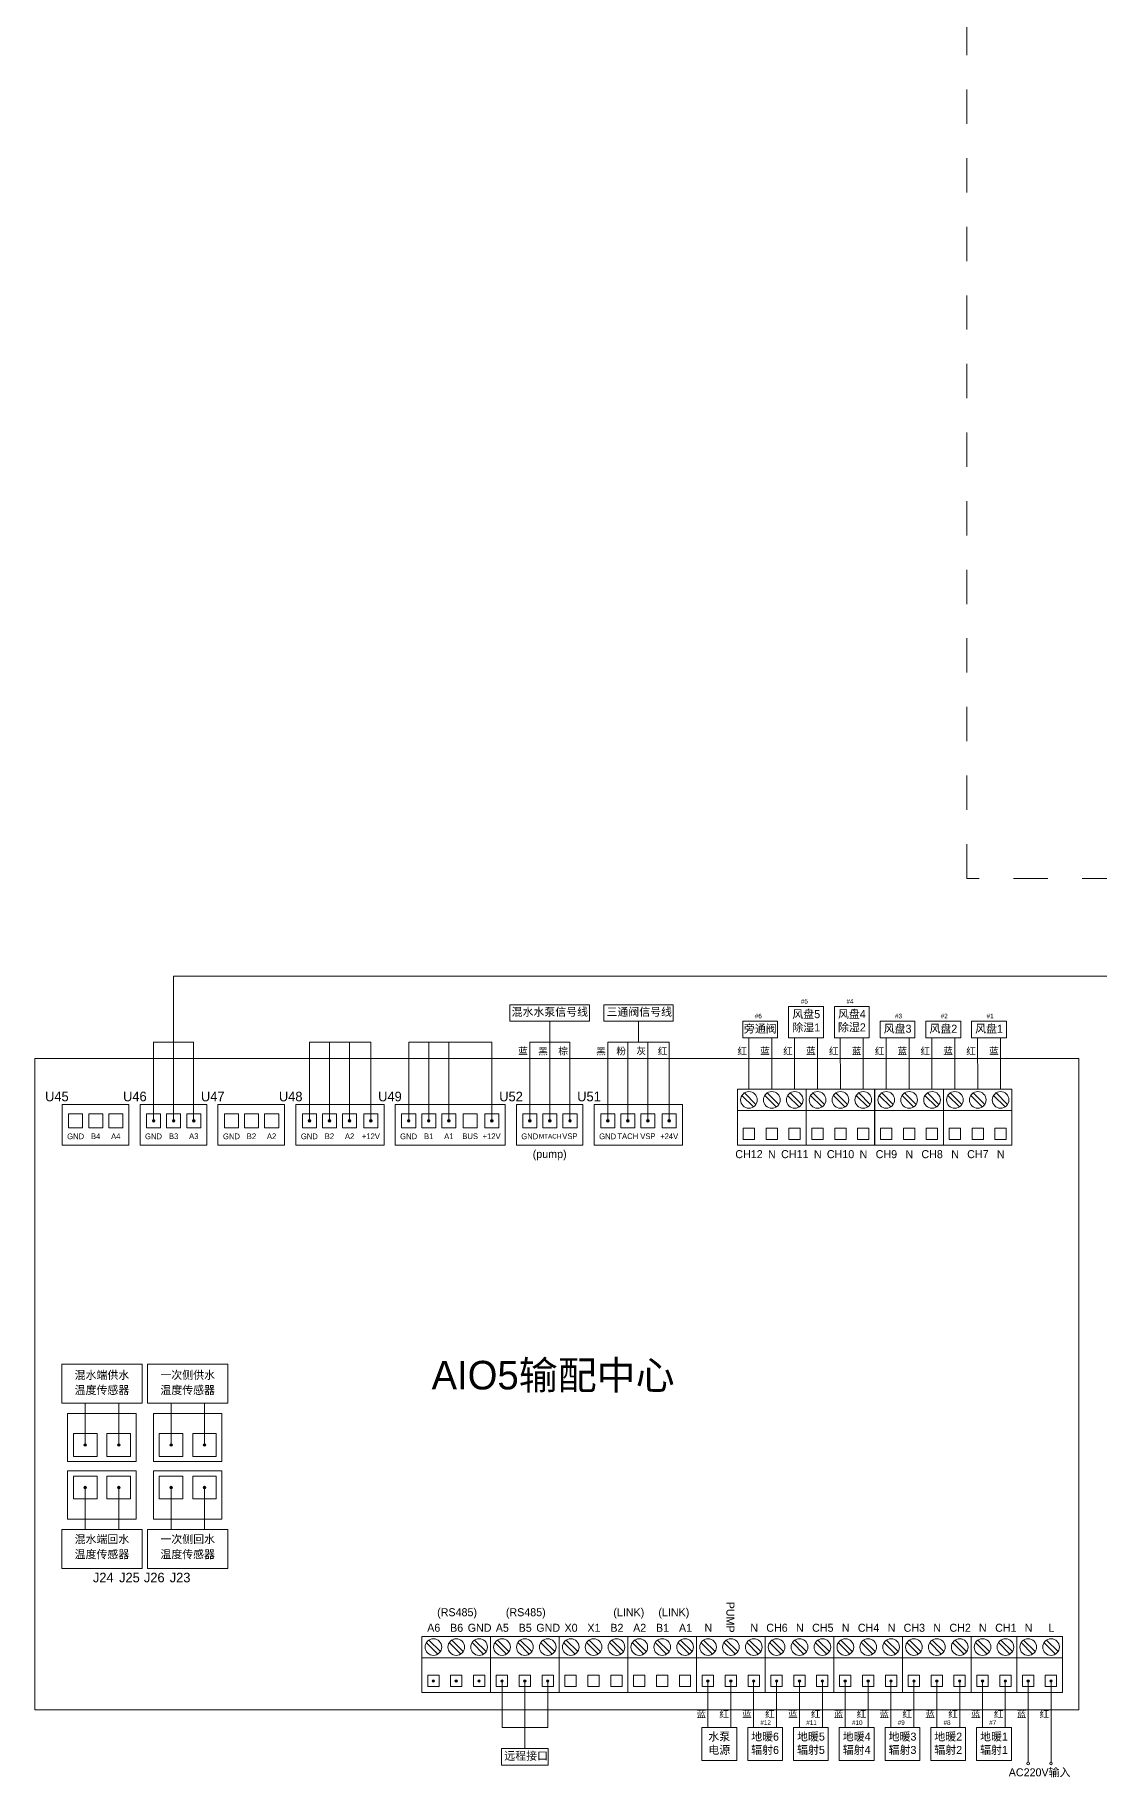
# Model space of a CAD drawing. Header units: millimetres. Extents: x 206 to 1899, y -454 to 296.
# Drawn here: x 1193.7 to 1286.8, y -437.4 to -285 of the extents above; entities that cross this region are included whole.
import ezdxf

# ---------------------------------------------------------------- set-up
doc = ezdxf.new("R2010")
doc.units = ezdxf.units.MM
doc.linetypes.add('HIDDEN', pattern=[0.2, 0.1, -0.1])
doc.layers.add('标注层', color=2, linetype='Continuous', lineweight=15)
doc.layers.add('细实线', color=7, linetype='Continuous', lineweight=15)
doc.styles.add('微软雅黑M', font='思源黑体M_1.ttf', dxfattribs={"height": 1})
doc.styles.add('长仿宋', font='', dxfattribs={"height": 3.5})
doc.styles.get('长仿宋').set_extended_font_data('仿宋_GB2312')

# ---------------------------------------------------------------- blocks, each defined once
blk = doc.blocks.new('端子')
at = {"lineweight": 9}
blk.add_line((-3.99, -4.9), (-3.99, 0), dxfattribs=at)
at = {"layer": '细实线', "lineweight": 9}
for p, q in [((-3.99, 0), (0, 0)), ((0, 0), (0, -4.9)), ((-2.6, -1.54), (-3.61, -0.53)), ((-2.38, -1.33), (-3.39, -0.32)), ((-0.6, -1.54), (-1.61, -0.53)), ((-0.38, -1.33), (-1.39, -0.32)), ((-3.99, -1.87), (0, -1.87)), ((-3.49, -3.4), (-2.5, -3.4)), ((-3.49, -4.39), (-3.49, -3.4)), ((-2.5, -4.39), (-3.49, -4.39)), ((-2.5, -3.4), (-2.5, -4.39)), ((-1.49, -3.4), (-0.5, -3.4)), ((-1.49, -4.39), (-1.49, -3.4)), ((-0.5, -4.39), (-1.49, -4.39)), ((-0.5, -3.4), (-0.5, -4.39)), ((0, -4.9), (-3.99, -4.9))]:
    blk.add_line(p, q, dxfattribs=at)
for centre in [(-2.99, -0.93), (-0.99, -0.93)]:
    blk.add_circle(centre, 0.73, dxfattribs=at)
blk = doc.blocks.new('接线端子3')
at = {"layer": '细实线', "lineweight": 9}
for p, q in [((-6, 0), (0, 0)), ((-6, -1.87), (-6, 0)), ((0, 0), (0, -4.9)), ((-4.6, -1.54), (-5.61, -0.53)), ((-4.38, -1.33), (-5.39, -0.32)), ((-2.6, -1.54), (-3.61, -0.53)), ((-2.38, -1.33), (-3.39, -0.32)), ((-0.6, -1.54), (-1.61, -0.53)), ((-0.38, -1.33), (-1.39, -0.32)), ((-6, -1.87), (0, -1.87)), ((-6, -1.87), (-6, -4.9)), ((-5.49, -3.4), (-4.5, -3.4)), ((-5.49, -4.39), (-5.49, -3.4)), ((-4.5, -4.39), (-5.49, -4.39)), ((-4.5, -3.4), (-4.5, -4.39)), ((-3.49, -3.4), (-2.5, -3.4)), ((-3.49, -4.39), (-3.49, -3.4)), ((-2.5, -4.39), (-3.49, -4.39)), ((-2.5, -3.4), (-2.5, -4.39)), ((-1.49, -3.4), (-0.5, -3.4)), ((-1.49, -4.39), (-1.49, -3.4)), ((-0.5, -4.39), (-1.49, -4.39)), ((-0.5, -3.4), (-0.5, -4.39)), ((0, -4.9), (-6, -4.9))]:
    blk.add_line(p, q, dxfattribs=at)
for centre in [(-4.99, -0.93), (-2.99, -0.93), (-0.99, -0.93)]:
    blk.add_circle(centre, 0.73, dxfattribs=at)

msp = doc.modelspace()

# ---------------------------------------------------------------- hatches: boundary and pattern name
at = {"lineweight": 9}
h = msp.add_hatch(color=256, dxfattribs=at)
h.dxf.hatch_style = 1
h.paths.add_polyline_path([(1204.22, -379.99, 1), (1204, -379.99, 1)])
h = msp.add_hatch(color=256, dxfattribs=at)
h.dxf.hatch_style = 1
h.paths.add_polyline_path([(1205.97, -379.99, 1), (1205.75, -379.99, 1)])
h = msp.add_hatch(color=256, dxfattribs=at)
h.dxf.hatch_style = 1
h.paths.add_polyline_path([(1207.73, -379.99, 1), (1207.51, -379.99, 1)])
h = msp.add_hatch(color=256, dxfattribs=at)
h.dxf.hatch_style = 1
h.paths.add_polyline_path([(1217.85, -379.99, 1), (1217.63, -379.99, 1)])
h = msp.add_hatch(color=256, dxfattribs=at)
h.dxf.hatch_style = 1
h.paths.add_polyline_path([(1219.6, -379.99, 1), (1219.38, -379.99, 1)])
h = msp.add_hatch(color=256, dxfattribs=at)
h.dxf.hatch_style = 1
h.paths.add_polyline_path([(1221.36, -379.99, 1), (1221.14, -379.99, 1)])
h = msp.add_hatch(color=256, dxfattribs=at)
h.dxf.hatch_style = 1
h.paths.add_polyline_path([(1223.22, -379.99, 1), (1223, -379.99, 1)])
h = msp.add_hatch(color=256, dxfattribs=at)
h.dxf.hatch_style = 1
h.paths.add_polyline_path([(1226.53, -379.99, 1), (1226.31, -379.99, 1)])
h = msp.add_hatch(color=256, dxfattribs=at)
h.dxf.hatch_style = 1
h.paths.add_polyline_path([(1228.28, -379.99, 1), (1228.06, -379.99, 1)])
h = msp.add_hatch(color=256, dxfattribs=at)
h.dxf.hatch_style = 1
h.paths.add_polyline_path([(1230.04, -379.99, 1), (1229.82, -379.99, 1)])
h = msp.add_hatch(color=256, dxfattribs=at)
h.dxf.hatch_style = 1
h.paths.add_polyline_path([(1233.8, -379.99, 1), (1233.58, -379.99, 1)])
h = msp.add_hatch(color=256, dxfattribs=at)
h.dxf.hatch_style = 1
h.paths.add_polyline_path([(1237.12, -379.99, 1), (1236.9, -379.99, 1)])
h = msp.add_hatch(color=256, dxfattribs=at)
h.dxf.hatch_style = 1
h.paths.add_polyline_path([(1238.87, -379.99, 1), (1238.65, -379.99, 1)])
h = msp.add_hatch(color=256, dxfattribs=at)
h.dxf.hatch_style = 1
h.paths.add_polyline_path([(1240.64, -379.99, 1), (1240.42, -379.99, 1)])
h = msp.add_hatch(color=256, dxfattribs=at)
h.dxf.hatch_style = 1
h.paths.add_polyline_path([(1243.94, -379.99, 1), (1243.72, -379.99, 1)])
h = msp.add_hatch(color=256, dxfattribs=at)
h.dxf.hatch_style = 1
h.paths.add_polyline_path([(1245.69, -379.99, 1), (1245.47, -379.99, 1)])
h = msp.add_hatch(color=256, dxfattribs=at)
h.dxf.hatch_style = 1
h.paths.add_polyline_path([(1247.45, -379.99, 1), (1247.23, -379.99, 1)])
h = msp.add_hatch(color=256, dxfattribs=at)
h.dxf.hatch_style = 1
h.paths.add_polyline_path([(1249.31, -379.99, 1), (1249.09, -379.99, 1)])
h = msp.add_hatch(color=256, dxfattribs=at)
h.dxf.hatch_style = 1
h.paths.add_polyline_path([(1198.24, -408.35, 1), (1198.02, -408.35, 1)])
h = msp.add_hatch(color=256, dxfattribs=at)
h.dxf.hatch_style = 1
h.paths.add_polyline_path([(1201.17, -408.35, 1), (1200.95, -408.35, 1)])
h = msp.add_hatch(color=256, dxfattribs=at)
h.dxf.hatch_style = 1
h.paths.add_polyline_path([(1205.75, -408.35, 1), (1205.53, -408.35, 1)])
h = msp.add_hatch(color=256, dxfattribs=at)
h.dxf.hatch_style = 1
h.paths.add_polyline_path([(1208.67, -408.35, 1), (1208.45, -408.35, 1)])
h = msp.add_hatch(color=256, dxfattribs=at)
h.dxf.hatch_style = 1
h.paths.add_polyline_path([(1198.02, -412.07, 1), (1198.24, -412.07, 1)])
h = msp.add_hatch(color=256, dxfattribs=at)
h.dxf.hatch_style = 1
h.paths.add_polyline_path([(1200.95, -412.07, 1), (1201.17, -412.07, 1)])
h = msp.add_hatch(color=256, dxfattribs=at)
h.dxf.hatch_style = 1
h.paths.add_polyline_path([(1205.53, -412.07, 1), (1205.75, -412.07, 1)])
h = msp.add_hatch(color=256, dxfattribs=at)
h.dxf.hatch_style = 1
h.paths.add_polyline_path([(1208.45, -412.07, 1), (1208.67, -412.07, 1)])
h = msp.add_hatch(color=256, dxfattribs=at)
h.dxf.hatch_style = 1
h.paths.add_polyline_path([(1228.68, -428.99, 1), (1228.46, -428.99, 1)])
h = msp.add_hatch(color=256, dxfattribs=at)
h.dxf.hatch_style = 1
h.paths.add_polyline_path([(1230.68, -428.99, 1), (1230.46, -428.99, 1)])
h = msp.add_hatch(color=256, dxfattribs=at)
h.dxf.hatch_style = 1
h.paths.add_polyline_path([(1232.68, -428.99, 1), (1232.46, -428.99, 1)])
h = msp.add_hatch(color=256, dxfattribs=at)
h.dxf.hatch_style = 1
h.paths.add_polyline_path([(1234.69, -428.99, 1), (1234.47, -428.99, 1)])
h = msp.add_hatch(color=256, dxfattribs=at)
h.dxf.hatch_style = 1
h.paths.add_polyline_path([(1236.69, -428.99, 1), (1236.47, -428.99, 1)])
h = msp.add_hatch(color=256, dxfattribs=at)
h.dxf.hatch_style = 1
h.paths.add_polyline_path([(1238.69, -428.99, 1), (1238.47, -428.99, 1)])
h = msp.add_hatch(color=256, dxfattribs=at)
h.dxf.hatch_style = 1
h.paths.add_polyline_path([(1252.7, -428.99, 1), (1252.48, -428.99, 1)])
h = msp.add_hatch(color=256, dxfattribs=at)
h.dxf.hatch_style = 1
h.paths.add_polyline_path([(1254.7, -428.99, 1), (1254.48, -428.99, 1)])
h = msp.add_hatch(color=256, dxfattribs=at)
h.dxf.hatch_style = 1
h.paths.add_polyline_path([(1256.7, -428.99, 1), (1256.48, -428.99, 1)])
h = msp.add_hatch(color=256, dxfattribs=at)
h.dxf.hatch_style = 1
h.paths.add_polyline_path([(1258.71, -428.99, 1), (1258.49, -428.99, 1)])
h = msp.add_hatch(color=256, dxfattribs=at)
h.dxf.hatch_style = 1
h.paths.add_polyline_path([(1260.71, -428.99, 1), (1260.49, -428.99, 1)])
h = msp.add_hatch(color=256, dxfattribs=at)
h.dxf.hatch_style = 1
h.paths.add_polyline_path([(1262.71, -428.99, 1), (1262.49, -428.99, 1)])
h = msp.add_hatch(color=256, dxfattribs=at)
h.dxf.hatch_style = 1
h.paths.add_polyline_path([(1264.71, -428.99, 1), (1264.49, -428.99, 1)])
h = msp.add_hatch(color=256, dxfattribs=at)
h.dxf.hatch_style = 1
h.paths.add_polyline_path([(1266.71, -428.99, 1), (1266.49, -428.99, 1)])
h = msp.add_hatch(color=256, dxfattribs=at)
h.dxf.hatch_style = 1
h.paths.add_polyline_path([(1268.71, -428.99, 1), (1268.49, -428.99, 1)])
h = msp.add_hatch(color=256, dxfattribs=at)
h.dxf.hatch_style = 1
h.paths.add_polyline_path([(1270.72, -428.99, 1), (1270.5, -428.99, 1)])
h = msp.add_hatch(color=256, dxfattribs=at)
h.dxf.hatch_style = 1
h.paths.add_polyline_path([(1272.72, -428.99, 1), (1272.5, -428.99, 1)])
h = msp.add_hatch(color=256, dxfattribs=at)
h.dxf.hatch_style = 1
h.paths.add_polyline_path([(1274.72, -428.99, 1), (1274.5, -428.99, 1)])
h = msp.add_hatch(color=256, dxfattribs=at)
h.dxf.hatch_style = 1
h.paths.add_polyline_path([(1276.71, -428.99, 1), (1276.49, -428.99, 1)])
h = msp.add_hatch(color=256, dxfattribs=at)
h.dxf.hatch_style = 1
h.paths.add_polyline_path([(1278.71, -428.99, 1), (1278.49, -428.99, 1)])
h = msp.add_hatch(color=256, dxfattribs=at)
h.dxf.hatch_style = 1
h.paths.add_polyline_path([(1280.71, -428.99, 1), (1280.49, -428.99, 1)])
h = msp.add_hatch(color=256, dxfattribs=at)
h.dxf.hatch_style = 1
h.paths.add_polyline_path([(1282.71, -428.99, 1), (1282.49, -428.99, 1)])

# ---------------------------------------------------------------- linework, layer by layer
for centre in [(1204.11, -379.99), (1205.86, -379.99), (1207.62, -379.99), (1217.74, -379.99), (1219.49, -379.99), (1221.25, -379.99), (1223.11, -379.99), (1226.42, -379.99), (1228.17, -379.99), (1229.93, -379.99), (1233.69, -379.99), (1237.01, -379.99), (1238.76, -379.99), (1240.53, -379.99), (1243.83, -379.99), (1245.58, -379.99), (1247.34, -379.99), (1249.2, -379.99), (1198.13, -408.35), (1201.06, -408.35), (1205.64, -408.35), (1208.56, -408.35), (1198.13, -412.07), (1201.06, -412.07), (1205.64, -412.07), (1208.56, -412.07), (1228.57, -428.99), (1230.57, -428.99), (1232.57, -428.99), (1234.58, -428.99), (1236.58, -428.99), (1238.58, -428.99), (1252.59, -428.99), (1254.59, -428.99), (1256.59, -428.99), (1258.6, -428.99), (1260.6, -428.99), (1262.6, -428.99), (1264.6, -428.99), (1266.6, -428.99), (1268.6, -428.99), (1270.61, -428.99), (1272.61, -428.99), (1274.61, -428.99), (1276.6, -428.99), (1278.6, -428.99), (1280.6, -428.99), (1282.6, -428.99), (1280.6, -436.21), (1282.6, -436.21)]:
    msp.add_circle(centre, 0.11, dxfattribs=at)
at = {"layer": '细实线', "lineweight": 9}
for p, q in [((1504.37, -367.34), (1205.85, -367.34)), ((1205.85, -373.12), (1205.85, -367.34)), ((1238.75, -373.12), (1238.75, -371.27)), ((1246.51, -373.12), (1246.51, -371.27)), ((1204.09, -379.99), (1204.09, -373.12)), ((1204.09, -373.12), (1207.6, -373.12)), ((1205.84, -379.99), (1205.84, -373.12)), ((1207.6, -379.99), (1207.6, -373.12)), ((1217.74, -379.99), (1217.74, -373.12)), ((1217.74, -373.12), (1223.11, -373.12)), ((1219.49, -379.99), (1219.49, -373.12)), ((1221.25, -379.99), (1221.25, -373.12)), ((1223.11, -379.99), (1223.11, -373.12)), ((1226.42, -379.99), (1226.42, -373.12)), ((1226.42, -373.12), (1233.69, -373.12)), ((1228.17, -379.99), (1228.17, -373.12)), ((1229.93, -379.99), (1229.93, -373.12)), ((1233.69, -379.99), (1233.69, -373.12)), ((1237, -379.99), (1237, -373.12)), ((1237, -373.12), (1240.51, -373.12)), ((1238.75, -379.99), (1238.75, -373.12)), ((1238.75, -373.12), (1238.75, -373.12)), ((1240.51, -379.99), (1240.51, -373.12)), ((1243.83, -379.99), (1243.83, -373.12)), ((1243.83, -373.12), (1249.2, -373.12)), ((1245.58, -379.99), (1245.58, -373.12)), ((1247.34, -379.99), (1247.34, -373.12)), ((1249.2, -379.99), (1249.2, -373.12)), ((1198.13, -408.35), (1198.13, -404.69)), ((1201.06, -408.35), (1201.06, -404.69)), ((1205.64, -408.35), (1205.64, -404.69)), ((1208.56, -408.35), (1208.56, -404.69)), ((1198.13, -412.07), (1198.13, -415.73)), ((1201.06, -412.07), (1201.06, -415.73)), ((1205.64, -412.07), (1205.64, -415.73)), ((1208.56, -412.07), (1208.56, -415.73)), ((1234.58, -428.99), (1234.58, -433.06)), ((1236.58, -428.99), (1236.58, -433.06)), ((1238.58, -428.99), (1238.58, -433.06)), ((1234.58, -433.06), (1238.58, -433.06)), ((1236.58, -433.06), (1236.58, -434.91)), ((1236.58, -434.91), (1236.58, -434.91))]:
    msp.add_line(p, q, dxfattribs=at)
at = {"layer": '细实线', "color": 1, "lineweight": 9}
for p, q in [((1256.17, -377.23), (1256.17, -372.72)), ((1260.17, -377.23), (1260.17, -372.72)), ((1264.18, -377.23), (1264.17, -372.72)), ((1268.18, -377.23), (1268.18, -372.72)), ((1272.18, -377.23), (1272.18, -372.72)), ((1276.19, -377.23), (1276.18, -372.72)), ((1254.59, -428.99), (1254.59, -433.06)), ((1258.59, -428.99), (1258.59, -433.06)), ((1262.6, -428.99), (1262.6, -433.06)), ((1266.6, -428.99), (1266.6, -433.06)), ((1270.6, -428.99), (1270.6, -433.06)), ((1274.61, -428.99), (1274.61, -433.06)), ((1278.6, -428.99), (1278.6, -433.06)), ((1282.6, -428.99), (1282.6, -436.1))]:
    msp.add_line(p, q, dxfattribs=at)
at = {"layer": '细实线', "color": 5, "lineweight": 9}
for p, q in [((1258.17, -377.23), (1258.17, -372.72)), ((1262.17, -377.23), (1262.17, -372.72)), ((1266.18, -377.23), (1266.17, -372.72)), ((1270.18, -377.23), (1270.18, -372.72)), ((1274.18, -377.23), (1274.18, -372.72)), ((1278.19, -377.23), (1278.18, -372.72)), ((1252.59, -428.99), (1252.59, -433.06)), ((1256.59, -428.99), (1256.59, -433.06)), ((1260.6, -428.99), (1260.6, -433.06)), ((1264.6, -428.99), (1264.6, -433.06)), ((1268.6, -428.99), (1268.6, -433.06)), ((1272.61, -428.99), (1272.61, -433.06)), ((1276.6, -428.99), (1276.6, -433.06)), ((1280.6, -428.99), (1280.6, -436.1))]:
    msp.add_line(p, q, dxfattribs=at)
at = {"layer": '细实线', "linetype": 'HIDDEN', "lineweight": 9, "ltscale": 30}
msp.add_lwpolyline([(1275.24, -157.11), (1522.32, -157.11), (1522.32, -358.78), (1275.24, -358.78)], close=True, dxfattribs=at)
at = {"layer": '细实线', "lineweight": 9}
for points in [[(1235.27, -369.83), (1242.23, -369.83), (1242.23, -371.27), (1235.27, -371.27)], [(1243.5, -369.83), (1249.56, -369.83), (1249.56, -371.27), (1243.5, -371.27)], [(1262.7, -372.72), (1259.64, -372.72), (1259.64, -369.98), (1262.7, -369.98)], [(1266.7, -372.72), (1263.65, -372.72), (1263.65, -369.98), (1266.7, -369.98)], [(1258.69, -372.72), (1255.64, -372.72), (1255.64, -371.27), (1258.69, -371.27)], [(1270.7, -372.72), (1267.65, -372.72), (1267.65, -371.27), (1270.7, -371.27)], [(1274.71, -372.72), (1271.65, -372.72), (1271.65, -371.27), (1274.71, -371.27)], [(1278.7, -372.72), (1275.65, -372.72), (1275.65, -371.27), (1278.7, -371.27)], [(1193.72, -374.55), (1285.03, -374.55), (1285.03, -431.51), (1193.72, -431.51)], [(1196.11, -378.56), (1201.94, -378.56), (1201.94, -382.13), (1196.11, -382.13)], [(1196.68, -379.39), (1197.9, -379.39), (1197.9, -380.59), (1196.68, -380.59)], [(1198.43, -379.39), (1199.66, -379.39), (1199.66, -380.59), (1198.43, -380.59)], [(1200.19, -379.39), (1201.42, -379.39), (1201.42, -380.59), (1200.19, -380.59)], [(1202.93, -378.56), (1208.76, -378.56), (1208.76, -382.13), (1202.93, -382.13)], [(1203.49, -379.39), (1204.72, -379.39), (1204.72, -380.59), (1203.49, -380.59)], [(1205.24, -379.39), (1206.47, -379.39), (1206.47, -380.59), (1205.24, -380.59)], [(1207.01, -379.39), (1208.23, -379.39), (1208.23, -380.59), (1207.01, -380.59)], [(1209.74, -378.56), (1215.57, -378.56), (1215.57, -382.13), (1209.74, -382.13)], [(1210.31, -379.39), (1211.53, -379.39), (1211.53, -380.59), (1210.31, -380.59)], [(1212.06, -379.39), (1213.29, -379.39), (1213.29, -380.59), (1212.06, -380.59)], [(1213.82, -379.39), (1215.05, -379.39), (1215.05, -380.59), (1213.82, -380.59)], [(1216.56, -378.56), (1224.27, -378.56), (1224.27, -382.13), (1216.56, -382.13)], [(1217.12, -379.39), (1218.35, -379.39), (1218.35, -380.59), (1217.12, -380.59)], [(1218.88, -379.39), (1220.1, -379.39), (1220.1, -380.59), (1218.88, -380.59)], [(1220.64, -379.39), (1221.86, -379.39), (1221.86, -380.59), (1220.64, -380.59)], [(1222.5, -379.39), (1223.72, -379.39), (1223.72, -380.59), (1222.5, -380.59)], [(1225.24, -378.56), (1234.87, -378.56), (1234.87, -382.13), (1225.24, -382.13)], [(1225.8, -379.39), (1227.03, -379.39), (1227.03, -380.59), (1225.8, -380.59)], [(1227.56, -379.39), (1228.78, -379.39), (1228.78, -380.59), (1227.56, -380.59)], [(1229.32, -379.39), (1230.54, -379.39), (1230.54, -380.59), (1229.32, -380.59)], [(1231.18, -379.39), (1232.4, -379.39), (1232.4, -380.59), (1231.18, -380.59)], [(1233.07, -379.39), (1234.3, -379.39), (1234.3, -380.59), (1233.07, -380.59)], [(1235.84, -378.56), (1241.66, -378.56), (1241.66, -382.13), (1235.84, -382.13)], [(1236.4, -379.39), (1237.63, -379.39), (1237.63, -380.59), (1236.4, -380.59)], [(1238.15, -379.39), (1239.38, -379.39), (1239.38, -380.59), (1238.15, -380.59)], [(1239.91, -379.39), (1241.14, -379.39), (1241.14, -380.59), (1239.91, -380.59)], [(1242.65, -378.56), (1250.37, -378.56), (1250.37, -382.13), (1242.65, -382.13)], [(1243.21, -379.39), (1244.44, -379.39), (1244.44, -380.59), (1243.21, -380.59)], [(1244.97, -379.39), (1246.19, -379.39), (1246.19, -380.59), (1244.97, -380.59)], [(1246.73, -379.39), (1247.96, -379.39), (1247.96, -380.59), (1246.73, -380.59)], [(1248.59, -379.39), (1249.82, -379.39), (1249.82, -380.59), (1248.59, -380.59)], [(1196.08, -404.69), (1203.1, -404.69), (1203.1, -401.28), (1196.08, -401.28)], [(1203.58, -404.69), (1210.6, -404.69), (1210.6, -401.28), (1203.58, -401.28)], [(1196.59, -409.8), (1202.59, -409.8), (1202.59, -405.59), (1196.59, -405.59)], [(1204.09, -409.8), (1210.09, -409.8), (1210.09, -405.59), (1204.09, -405.59)], [(1197.11, -407.35), (1199.16, -407.35), (1199.16, -409.35), (1197.11, -409.35)], [(1200.03, -407.35), (1202.08, -407.35), (1202.08, -409.35), (1200.03, -409.35)], [(1204.61, -407.35), (1206.66, -407.35), (1206.66, -409.35), (1204.61, -409.35)], [(1207.53, -407.35), (1209.58, -407.35), (1209.58, -409.35), (1207.53, -409.35)], [(1196.59, -414.83), (1202.59, -414.83), (1202.59, -410.62), (1196.59, -410.62)], [(1197.11, -413.07), (1199.16, -413.07), (1199.16, -411.07), (1197.11, -411.07)], [(1200.03, -413.07), (1202.08, -413.07), (1202.08, -411.07), (1200.03, -411.07)], [(1204.09, -414.83), (1210.09, -414.83), (1210.09, -410.62), (1204.09, -410.62)], [(1204.61, -413.07), (1206.66, -413.07), (1206.66, -411.07), (1204.61, -411.07)], [(1207.53, -413.07), (1209.58, -413.07), (1209.58, -411.07), (1207.53, -411.07)], [(1196.08, -415.73), (1203.1, -415.73), (1203.1, -419.14), (1196.08, -419.14)], [(1203.58, -415.73), (1210.6, -415.73), (1210.6, -419.14), (1203.58, -419.14)], [(1255.11, -435.96), (1252.06, -435.96), (1252.06, -433.06), (1255.11, -433.06)], [(1259.12, -435.96), (1256.07, -435.96), (1256.07, -433.06), (1259.12, -433.06)], [(1263.12, -435.96), (1260.07, -435.96), (1260.07, -433.06), (1263.12, -433.06)], [(1267.13, -435.96), (1264.08, -435.96), (1264.08, -433.06), (1267.13, -433.06)], [(1271.13, -435.96), (1268.08, -435.96), (1268.08, -433.06), (1271.13, -433.06)], [(1275.13, -435.96), (1272.08, -435.96), (1272.08, -433.06), (1275.13, -433.06)], [(1279.14, -435.96), (1276.09, -435.96), (1276.09, -433.06), (1279.14, -433.06)], [(1234.55, -434.91), (1238.61, -434.91), (1238.61, -436.35), (1234.55, -436.35)]]:
    msp.add_lwpolyline(points, close=True, dxfattribs=at)

# ---------------------------------------------------------------- block references
at = {"lineweight": 9}
for name, p in [('接线端子3', (1261.17, -377.23)), ('接线端子3', (1267.17, -377.23)), ('接线端子3', (1273.18, -377.23)), ('接线端子3', (1279.18, -377.23)), ('接线端子3', (1233.57, -425.09)), ('接线端子3', (1239.57, -425.09)), ('接线端子3', (1245.58, -425.09)), ('接线端子3', (1251.58, -425.09)), ('接线端子3', (1257.59, -425.09)), ('接线端子3', (1263.59, -425.09)), ('接线端子3', (1269.6, -425.09)), ('接线端子3', (1275.6, -425.09)), ('端子', (1279.6, -425.09)), ('端子', (1283.59, -425.09))]:
    msp.add_blockref(name, p, dxfattribs=at)

# ---------------------------------------------------------------- texts
at = {"lineweight": 9, "char_height": 0.4, "width": 0.8462, "attachment_point": 1, "style": '微软雅黑M'}
for s, insert in [('#5', (1260.72, -369.33)), ('#4', (1264.71, -369.33)), ('#6', (1256.69, -370.62)), ('#3', (1268.95, -370.62)), ('#2', (1272.95, -370.62)), ('#1', (1276.96, -370.62)), ('#12', (1257.18, -432.43)), ('#11', (1261.19, -432.43)), ('#10', (1265.19, -432.43)), ('#9', (1269.19, -432.43)), ('#8', (1273.2, -432.43)), ('#7', (1277.19, -432.43))]:
    msp.add_mtext(s, dxfattribs=dict(at, insert=insert))
at = {"layer": '标注层', "color": 0, "lineweight": 9, "style": '长仿宋'}
for s, width, gutter_width, insert, char_height, attachment_point in [('{\\f思源黑体M|b0|i0|c134|p34;混水水泵信号线}', 8.1474, 17.5, (1235.42, -370.11), 0.7, 1), ('{\\f思源黑体M|b0|i0|c134|p34;三通阀信号线}', 8.1474, 17.5, (1243.72, -370.11), 0.7, 1), ('{\\f思源黑体M|b0|i0|c134|p34;风盘5\\P除湿1}', 3.0524, 17.5, (1261.19, -371.28), 0.7, 5), ('{\\f思源黑体M|b0|i0|c134|p34;风盘4\\P除湿2}', 3.0524, 17.5, (1265.18, -371.27), 0.7, 5), ('{\\f思源黑体M|b0|i0|c134|p34;旁通阀}', 3.0524, 17.5, (1257.17, -371.97), 0.7, 5), ('{\\f思源黑体M|b0|i0|c134|p34;风盘3}', 3.0524, 17.5, (1269.18, -371.97), 0.7, 5), ('{\\f思源黑体M|b0|i0|c134|p34;风盘2}', 3.0524, 17.5, (1273.18, -371.97), 0.7, 5), ('{\\f思源黑体M|b0|i0|c134|p34;风盘1}', 3.0524, 17.5, (1277.18, -371.97), 0.7, 5), ('{\\f思源黑体M|b0|i0|c134|p34;蓝}', 1.7667, 21, (1235.99, -373.59), 0.6, 1), ('{\\f思源黑体M|b0|i0|c134|p34;黑}', 1.7667, 21, (1237.75, -373.59), 0.6, 1), ('{\\f思源黑体M|b0|i0|c134|p34;棕}', 1.7667, 21, (1239.51, -373.59), 0.6, 1), ('{\\f思源黑体M|b0|i0|c134|p34;黑}', 1.7667, 21, (1242.82, -373.59), 0.6, 1), ('{\\f思源黑体M|b0|i0|c134|p34;粉}', 1.7667, 21, (1244.58, -373.59), 0.6, 1), ('{\\f思源黑体M|b0|i0|c134|p34;灰}', 1.7667, 21, (1246.34, -373.59), 0.6, 1), ('{\\f思源黑体M|b0|i0|c134|p34;红}', 1.7667, 21, (1248.2, -373.59), 0.6, 1), ('{\\f思源黑体M|b0|i0|c134|p34;红}', 1.7667, 21, (1255.17, -373.59), 0.6, 1), ('{\\f思源黑体M|b0|i0|c134|p34;蓝}', 1.7667, 21, (1257.16, -373.59), 0.6, 1), ('{\\f思源黑体M|b0|i0|c134|p34;红}', 1.7667, 21, (1259.17, -373.59), 0.6, 1), ('{\\f思源黑体M|b0|i0|c134|p34;蓝}', 1.7667, 21, (1261.17, -373.59), 0.6, 1), ('{\\f思源黑体M|b0|i0|c134|p34;红}', 1.7667, 21, (1263.17, -373.59), 0.6, 1), ('{\\f思源黑体M|b0|i0|c134|p34;蓝}', 1.7667, 21, (1265.17, -373.59), 0.6, 1), ('{\\f思源黑体M|b0|i0|c134|p34;红}', 1.7667, 21, (1267.18, -373.59), 0.6, 1), ('{\\f思源黑体M|b0|i0|c134|p34;蓝}', 1.7667, 21, (1269.18, -373.59), 0.6, 1), ('{\\f思源黑体M|b0|i0|c134|p34;红}', 1.7667, 21, (1271.18, -373.59), 0.6, 1), ('{\\f思源黑体M|b0|i0|c134|p34;蓝}', 1.7667, 21, (1273.18, -373.59), 0.6, 1), ('{\\f思源黑体M|b0|i0|c134|p34;红}', 1.7667, 21, (1275.18, -373.59), 0.6, 1), ('{\\f思源黑体M|b0|i0|c134|p34;蓝}', 1.7667, 21, (1277.18, -373.59), 0.6, 1), ('{\\f思源黑体M|b0|i0|c134|p34;U45}', 9.7769, 21, (1194.62, -377.44), 0.84, 1), ('{\\f思源黑体M|b0|i0|c134|p34;U46}', 9.7769, 21, (1201.44, -377.44), 0.84, 1), ('{\\f思源黑体M|b0|i0|c134|p34;U47}', 9.7769, 21, (1208.25, -377.44), 0.84, 1), ('{\\f思源黑体M|b0|i0|c134|p34;U48}', 9.7769, 21, (1215.07, -377.44), 0.84, 1), ('{\\f思源黑体M|b0|i0|c134|p34;U49}', 9.7769, 21, (1223.75, -377.44), 0.84, 1), ('{\\f思源黑体M|b0|i0|c134|p34;U52}', 9.7769, 21, (1234.34, -377.44), 0.84, 1), ('{\\f思源黑体M|b0|i0|c134|p34;U51}', 9.7769, 21, (1241.16, -377.44), 0.84, 1), ('{\\f思源黑体M|b0|i0|c134|p34;GND}', 2.1907, 21, (1197.29, -381.35), 0.5, 5), ('{\\f思源黑体M|b0|i0|c134|p34;B4}', 2.1907, 21, (1199.04, -381.34), 0.5, 5), ('{\\f思源黑体M|b0|i0|c134|p34;A4}', 2.1907, 21, (1200.8, -381.34), 0.5, 5), ('{\\f思源黑体M|b0|i0|c134|p34;GND}', 2.1907, 21, (1204.1, -381.35), 0.5, 5), ('{\\f思源黑体M|b0|i0|c134|p34;B3}', 2.1907, 21, (1205.86, -381.34), 0.5, 5), ('{\\f思源黑体M|b0|i0|c134|p34;A3}', 2.1907, 21, (1207.62, -381.34), 0.5, 5), ('{\\f思源黑体M|b0|i0|c134|p34;GND}', 2.1907, 21, (1210.92, -381.35), 0.5, 5), ('{\\f思源黑体M|b0|i0|c134|p34;B2}', 2.1907, 21, (1212.67, -381.34), 0.5, 5), ('{\\f思源黑体M|b0|i0|c134|p34;A2}', 2.1907, 21, (1214.43, -381.34), 0.5, 5), ('{\\f思源黑体M|b0|i0|c134|p34;GND}', 2.1907, 21, (1217.73, -381.35), 0.5, 5), ('{\\f思源黑体M|b0|i0|c134|p34;B2}', 2.1907, 21, (1219.49, -381.34), 0.5, 5), ('{\\f思源黑体M|b0|i0|c134|p34;A2}', 2.1907, 21, (1221.25, -381.34), 0.5, 5), ('{\\f思源黑体M|b0|i0|c134|p34;+12V}', 2.1907, 21, (1223.11, -381.34), 0.5, 5), ('{\\f思源黑体M|b0|i0|c134|p34;GND}', 2.1907, 21, (1226.41, -381.35), 0.5, 5), ('{\\f思源黑体M|b0|i0|c134|p34;B1}', 2.1907, 21, (1228.17, -381.34), 0.5, 5), ('{\\f思源黑体M|b0|i0|c134|p34;A1}', 2.1907, 21, (1229.93, -381.34), 0.5, 5), ('{\\f思源黑体M|b0|i0|c134|p34;BUS}', 2.1907, 21, (1231.79, -381.34), 0.5, 5), ('{\\f思源黑体M|b0|i0|c134|p34;+12V}', 2.1907, 21, (1233.67, -381.34), 0.5, 5), ('{\\f思源黑体M|b0|i0|c134|p34;GND}', 2.1907, 21, (1237.01, -381.35), 0.5, 5), ('{\\f思源黑体M|b0|i0|c134|p34;(pump)}', 3.0084, 17.5, (1238.75, -383), 0.7, 5), ('{\\f思源黑体M|b0|i0|c134|p34;MTACH}', 2.1907, 21, (1238.79, -381.34), 0.4, 5), ('{\\f思源黑体M|b0|i0|c134|p34;VSP}', 2.1907, 21, (1240.52, -381.34), 0.5, 5), ('{\\f思源黑体M|b0|i0|c134|p34;GND}', 2.1907, 21, (1243.82, -381.35), 0.5, 5), ('{\\f思源黑体M|b0|i0|c134|p34;TACH}', 2.1907, 21, (1245.58, -381.34), 0.5, 5), ('{\\f思源黑体M|b0|i0|c134|p34;VSP}', 2.1907, 21, (1247.34, -381.34), 0.5, 5), ('{\\f思源黑体M|b0|i0|c134|p34;+24V}', 2.1907, 21, (1249.2, -381.34), 0.5, 5), ('{\\f思源黑体M|b0|i0|c134|p34;CH12}', 3.0084, 17.5, (1256.18, -382.91), 0.7, 5), ('{\\f思源黑体M|b0|i0|c134|p34;CH11}', 3.0084, 17.5, (1260.19, -382.91), 0.7, 5), ('{\\f思源黑体M|b0|i0|c134|p34;CH10}', 3.0084, 17.5, (1264.19, -382.91), 0.7, 5), ('{\\f思源黑体M|b0|i0|c134|p34;CH9}', 3.0084, 17.5, (1268.2, -382.91), 0.7, 5), ('{\\f思源黑体M|b0|i0|c134|p34;CH8}', 3.0084, 17.5, (1272.2, -382.91), 0.7, 5), ('{\\f思源黑体M|b0|i0|c134|p34;CH7}', 3.0084, 17.5, (1276.2, -382.91), 0.7, 5), ('{\\f思源黑体M|b0|i0|c134|p34;N}', 3.0084, 17.5, (1258.18, -382.91), 0.7, 5), ('{\\f思源黑体M|b0|i0|c134|p34;N}', 3.0084, 17.5, (1262.2, -382.91), 0.7, 5), ('{\\f思源黑体M|b0|i0|c134|p34;N}', 3.0084, 17.5, (1266.19, -382.91), 0.7, 5), ('{\\f思源黑体M|b0|i0|c134|p34;N}', 3.0084, 17.5, (1270.2, -382.91), 0.7, 5), ('{\\f思源黑体M|b0|i0|c134|p34;N}', 3.0084, 17.5, (1274.21, -382.91), 0.7, 5), ('{\\f思源黑体M|b0|i0|c134|p34;N}', 3.0084, 17.5, (1278.2, -382.91), 0.7, 5), ('{\\f思源黑体M|b0|i0|c134|p34;AIO5输配中心}', 40.223, 17.5, (1239.05, -402.37), 2.5, 5), ('{\\f思源黑体M|b0|i0|c134|p34;J24}', 9.7769, 21, (1198.8, -419.52), 0.84, 1), ('{\\f思源黑体M|b0|i0|c134|p34;J25}', 9.7769, 21, (1201.09, -419.52), 0.84, 1), ('{\\f思源黑体M|b0|i0|c134|p34;J26}', 9.7769, 21, (1203.26, -419.52), 0.84, 1), ('{\\f思源黑体M|b0|i0|c134|p34;J23}', 9.7769, 21, (1205.52, -419.52), 0.84, 1), ('{\\f思源黑体M|b0|i0|c134|p34;(RS485)}', 3.0084, 17.5, (1230.65, -423.08), 0.7, 5), ('{\\f思源黑体M|b0|i0|c134|p34;(RS485)}', 3.0084, 17.5, (1236.66, -423.08), 0.7, 5), ('{\\f思源黑体M|b0|i0|c134|p34;(LINK)}', 3.0084, 17.5, (1245.67, -423.08), 0.7, 5), ('{\\f思源黑体M|b0|i0|c134|p34;(LINK)}', 3.0084, 17.5, (1249.61, -423.08), 0.7, 5), ('{\\f思源黑体M|b0|i0|c134|p34;A6}', 3.0084, 17.5, (1228.61, -424.34), 0.7, 5), ('{\\f思源黑体M|b0|i0|c134|p34;B6}', 3.0084, 17.5, (1230.61, -424.34), 0.7, 5), ('{\\f思源黑体M|b0|i0|c134|p34;GND}', 3.0084, 17.5, (1232.62, -424.34), 0.7, 5), ('{\\f思源黑体M|b0|i0|c134|p34;A5}', 3.0084, 17.5, (1234.61, -424.34), 0.7, 5), ('{\\f思源黑体M|b0|i0|c134|p34;B5}', 3.0084, 17.5, (1236.61, -424.34), 0.7, 5), ('{\\f思源黑体M|b0|i0|c134|p34;GND}', 3.0084, 17.5, (1238.62, -424.34), 0.7, 5), ('{\\f思源黑体M|b0|i0|c134|p34;X0}', 3.0084, 17.5, (1240.62, -424.34), 0.7, 5), ('{\\f思源黑体M|b0|i0|c134|p34;X1}', 3.0084, 17.5, (1242.62, -424.34), 0.7, 5), ('{\\f思源黑体M|b0|i0|c134|p34;B2}', 3.0084, 17.5, (1244.63, -424.34), 0.7, 5), ('{\\f思源黑体M|b0|i0|c134|p34;A2}', 3.0084, 17.5, (1246.62, -424.34), 0.7, 5), ('{\\f思源黑体M|b0|i0|c134|p34;B1}', 3.0084, 17.5, (1248.62, -424.34), 0.7, 5), ('{\\f思源黑体M|b0|i0|c134|p34;A1}', 3.0084, 17.5, (1250.63, -424.34), 0.7, 5), ('{\\f思源黑体M|b0|i0|c134|p34;N}', 3.0084, 17.5, (1252.63, -424.34), 0.7, 5), ('{\\f思源黑体M|b0|i0|c134|p34;N}', 3.0084, 17.5, (1256.64, -424.34), 0.7, 5), ('{\\f思源黑体M|b0|i0|c134|p34;CH6}', 3.0084, 17.5, (1258.63, -424.34), 0.7, 5), ('{\\f思源黑体M|b0|i0|c134|p34;N}', 3.0084, 17.5, (1260.63, -424.34), 0.7, 5), ('{\\f思源黑体M|b0|i0|c134|p34;CH5}', 3.0084, 17.5, (1262.64, -424.34), 0.7, 5), ('{\\f思源黑体M|b0|i0|c134|p34;N}', 3.0084, 17.5, (1264.64, -424.34), 0.7, 5), ('{\\f思源黑体M|b0|i0|c134|p34;CH4}', 3.0084, 17.5, (1266.64, -424.34), 0.7, 5), ('{\\f思源黑体M|b0|i0|c134|p34;N}', 3.0084, 17.5, (1268.65, -424.34), 0.7, 5), ('{\\f思源黑体M|b0|i0|c134|p34;CH3}', 3.0084, 17.5, (1270.64, -424.34), 0.7, 5), ('{\\f思源黑体M|b0|i0|c134|p34;N}', 3.0084, 17.5, (1272.64, -424.34), 0.7, 5), ('{\\f思源黑体M|b0|i0|c134|p34;CH2}', 3.0084, 17.5, (1274.65, -424.34), 0.7, 5), ('{\\f思源黑体M|b0|i0|c134|p34;N}', 3.0084, 17.5, (1276.63, -424.34), 0.7, 5), ('{\\f思源黑体M|b0|i0|c134|p34;CH1}', 3.0084, 17.5, (1278.65, -424.34), 0.7, 5), ('{\\f思源黑体M|b0|i0|c134|p34;N}', 3.0084, 17.5, (1280.63, -424.34), 0.7, 5), ('{\\f思源黑体M|b0|i0|c134|p34;L}', 3.0084, 17.5, (1282.64, -424.34), 0.7, 5), ('{\\f思源黑体M|b0|i0|c134|p34;蓝}', 1.7667, 21, (1251.59, -431.58), 0.6, 1), ('{\\f思源黑体M|b0|i0|c134|p34;红}', 1.7667, 21, (1253.59, -431.58), 0.6, 1), ('{\\f思源黑体M|b0|i0|c134|p34;蓝}', 1.7667, 21, (1255.59, -431.58), 0.6, 1), ('{\\f思源黑体M|b0|i0|c134|p34;红}', 1.7667, 21, (1257.59, -431.58), 0.6, 1), ('{\\f思源黑体M|b0|i0|c134|p34;蓝}', 1.7667, 21, (1259.6, -431.58), 0.6, 1), ('{\\f思源黑体M|b0|i0|c134|p34;红}', 1.7667, 21, (1261.6, -431.58), 0.6, 1), ('{\\f思源黑体M|b0|i0|c134|p34;蓝}', 1.7667, 21, (1263.6, -431.58), 0.6, 1), ('{\\f思源黑体M|b0|i0|c134|p34;红}', 1.7667, 21, (1265.6, -431.58), 0.6, 1), ('{\\f思源黑体M|b0|i0|c134|p34;蓝}', 1.7667, 21, (1267.6, -431.58), 0.6, 1), ('{\\f思源黑体M|b0|i0|c134|p34;红}', 1.7667, 21, (1269.6, -431.58), 0.6, 1), ('{\\f思源黑体M|b0|i0|c134|p34;蓝}', 1.7667, 21, (1271.61, -431.58), 0.6, 1), ('{\\f思源黑体M|b0|i0|c134|p34;红}', 1.7667, 21, (1273.61, -431.58), 0.6, 1), ('{\\f思源黑体M|b0|i0|c134|p34;蓝}', 1.7667, 21, (1275.6, -431.58), 0.6, 1), ('{\\f思源黑体M|b0|i0|c134|p34;红}', 1.7667, 21, (1277.6, -431.58), 0.6, 1), ('{\\f思源黑体M|b0|i0|c134|p34;蓝}', 1.7667, 21, (1279.6, -431.58), 0.6, 1), ('{\\f思源黑体M|b0|i0|c134|p34;红}', 1.7667, 21, (1281.6, -431.58), 0.6, 1), ('{\\f思源黑体M|b0|i0|c134|p34;水泵\\P电源}', 3.0524, 17.5, (1253.58, -434.48), 0.7, 5), ('{\\f思源黑体M|b0|i0|c134|p34;地暖6\\P辐射6}', 3.0524, 17.5, (1257.59, -434.48), 0.7, 5), ('{\\f思源黑体M|b0|i0|c134|p34;地暖5\\P辐射5}', 3.0524, 17.5, (1261.6, -434.48), 0.7, 5), ('{\\f思源黑体M|b0|i0|c134|p34;地暖4\\P辐射4}', 3.0524, 17.5, (1265.6, -434.48), 0.7, 5), ('{\\f思源黑体M|b0|i0|c134|p34;地暖3\\P辐射3}', 3.0524, 17.5, (1269.61, -434.48), 0.7, 5), ('{\\f思源黑体M|b0|i0|c134|p34;地暖2\\P辐射2}', 3.0524, 17.5, (1273.61, -434.48), 0.7, 5), ('{\\f思源黑体M|b0|i0|c134|p34;地暖1\\P辐射1}', 3.0524, 17.5, (1277.61, -434.48), 0.7, 5), ('{\\f思源黑体M|b0|i0|c134|p34;远程接口}', 8.1474, 17.5, (1234.78, -435.19), 0.7, 1), ('{\\f思源黑体M|b0|i0|c134|p34;AC220V输入}', 6.312, 17.5, (1281.6, -437.02), 0.7, 5)]:
    msp.add_mtext_dynamic_manual_height_columns(s, width=width, gutter_width=gutter_width, heights=[0], dxfattribs=dict(at, insert=insert, char_height=char_height, attachment_point=attachment_point))
at = {"layer": '标注层', "lineweight": 9, "char_height": 0.7, "attachment_point": 5, "style": '长仿宋'}
for s, width, insert in [('混水端供水', 8.6759, (1199.59, -402.27)), ('一次侧供水', 8.6759, (1207.09, -402.27)), ('温度传感器', 8.5438, (1199.59, -403.58)), ('温度传感器', 8.5438, (1207.09, -403.58)), ('混水端回水', 8.6759, (1199.59, -416.63)), ('温度传感器', 8.5438, (1199.59, -417.95)), ('温度传感器', 8.5438, (1207.09, -417.95)), ('一次侧回水', 8.6759, (1207.09, -416.63))]:
    msp.add_mtext_dynamic_manual_height_columns(s, width=width, gutter_width=17.5, heights=[0], dxfattribs=dict(at, insert=insert))
at = {"layer": '标注层', "color": 0, "lineweight": 9, "insert": (1254.55, -423.41), "char_height": 0.7, "attachment_point": 5, "rotation": 270, "style": '长仿宋'}
msp.add_mtext_dynamic_manual_height_columns('{\\f思源黑体M|b0|i0|c134|p34;PUMP}', width=3.0084, gutter_width=17.5, heights=[0], dxfattribs=at)

doc.saveas('drawing.dxf')
